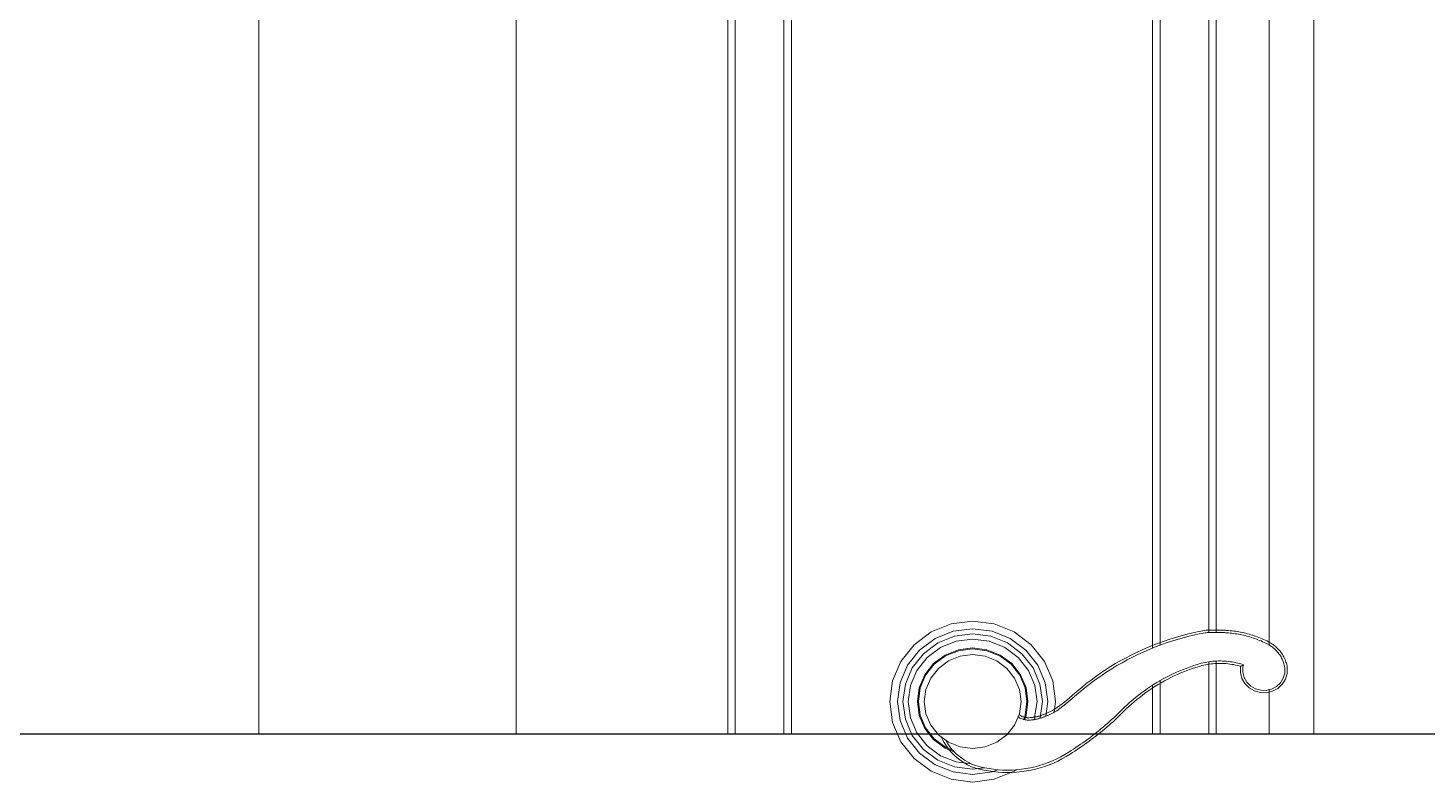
# Model space of a CAD drawing. Header units: inches. Extents: x -10117506 to -5032697, y -6529230 to -3253155.
# Drawn here: x -5059968.9 to -5059961.04, y -3256340.27 to -3256336.03 of the extents above; entities that cross this region are included whole.
import ezdxf

# ---------------------------------------------------------------- set-up
doc = ezdxf.new("R2010")
doc.units = ezdxf.units.IN
doc.header["$LTSCALE"] = 2
doc.header["$MEASUREMENT"] = 0
doc.layers.get('0').update_dxf_attribs({"linetype": 'CONTINUOUS'})
doc.layers.add('window', color=4, linetype='CONTINUOUS', lineweight=13)

msp = doc.modelspace()

# ---------------------------------------------------------------- linework, layer by layer
at = {"ltscale": 0.5}
msp.add_line((-5060354.9711, -3256339.9963), (-5059908.9136, -3256339.9963), dxfattribs=at)
at = {"layer": 'window'}
for p, q in [((-5059967.6066, -3256339.9963), (-5059967.6066, -3256293.9963)), ((-5059966.1603, -3256339.9963), (-5059966.1603, -3256295.5784)), ((-5059961.9303, -3256339.4965), (-5059961.9303, -3256299.6819)), ((-5059961.6783, -3256299.9263), (-5059961.6783, -3256339.9963)), ((-5059964.9711, -3256333.2104), (-5059964.9711, -3256339.9963)), ((-5059962.2279, -3256339.4263), (-5059962.2279, -3256333.2104)), ((-5059964.9307, -3256333.2373), (-5059964.9307, -3256339.9963)), ((-5059962.2689, -3256339.4135), (-5059962.2684, -3256333.2373)), ((-5059964.6573, -3256333.4192), (-5059964.6573, -3256339.9963)), ((-5059964.6143, -3256339.9963), (-5059964.6143, -3256333.4478)), ((-5059962.5848, -3256333.4478), (-5059962.5848, -3256339.5139)), ((-5059962.5418, -3256339.4972), (-5059962.5418, -3256333.4192)), ((-5059963.9251, -3256339.4953), (-5059963.8287, -3256339.4235)), ((-5059963.8287, -3256339.4235), (-5059963.7164, -3256339.3784)), ((-5059963.8069, -3256339.4602), (-5059963.7051, -3256339.4193)), ((-5059963.7164, -3256339.3784), (-5059963.5959, -3256339.363)), ((-5059963.7051, -3256339.4193), (-5059963.5959, -3256339.4053)), ((-5059963.5959, -3256339.363), (-5059963.4754, -3256339.3784)), ((-5059963.5959, -3256339.4053), (-5059963.4866, -3256339.4193)), ((-5059963.4866, -3256339.4193), (-5059963.3849, -3256339.4602)), ((-5059963.4754, -3256339.3784), (-5059963.3631, -3256339.4235)), ((-5059963.3631, -3256339.4235), (-5059963.2666, -3256339.4953)), ((-5059962.3585, -3256339.4285), (-5059962.3257, -3256339.4214)), ((-5059962.3257, -3256339.4214), (-5059962.292, -3256339.4148)), ((-5059962.292, -3256339.4148), (-5059962.2855, -3256339.4144)), ((-5059962.2901, -3256339.4282), (-5059962.2847, -3256339.4278)), ((-5059962.2855, -3256339.4144), (-5059962.28, -3256339.4141)), ((-5059962.2847, -3256339.4278), (-5059962.2792, -3256339.4275)), ((-5059962.28, -3256339.4141), (-5059962.2744, -3256339.4138)), ((-5059962.2792, -3256339.4275), (-5059962.2738, -3256339.4273)), ((-5059962.2744, -3256339.4138), (-5059962.2689, -3256339.4135)), ((-5059962.2738, -3256339.4273), (-5059962.2683, -3256339.427)), ((-5059962.2689, -3256339.4135), (-5059962.2634, -3256339.4133)), ((-5059962.2683, -3256339.427), (-5059962.2689, -3256339.4135)), ((-5059962.2683, -3256339.427), (-5059962.2628, -3256339.4268)), ((-5059962.2634, -3256339.4133), (-5059962.2578, -3256339.4131)), ((-5059962.2628, -3256339.4268), (-5059962.2574, -3256339.4266)), ((-5059962.2578, -3256339.4131), (-5059962.2523, -3256339.413)), ((-5059962.2574, -3256339.4266), (-5059962.2519, -3256339.4265)), ((-5059962.2523, -3256339.413), (-5059962.2467, -3256339.4129)), ((-5059962.2519, -3256339.4265), (-5059962.2465, -3256339.4264)), ((-5059962.2467, -3256339.4129), (-5059962.2412, -3256339.4128)), ((-5059962.2465, -3256339.4264), (-5059962.241, -3256339.4263)), ((-5059962.2412, -3256339.4128), (-5059962.2356, -3256339.4128)), ((-5059962.241, -3256339.4263), (-5059962.2355, -3256339.4263)), ((-5059962.2356, -3256339.4128), (-5059962.23, -3256339.4128)), ((-5059962.2355, -3256339.4263), (-5059962.2301, -3256339.4263)), ((-5059962.2301, -3256339.4263), (-5059962.2279, -3256339.4263)), ((-5059962.23, -3256339.4128), (-5059962.2245, -3256339.4128)), ((-5059962.2279, -3256339.4263), (-5059962.2246, -3256339.4263)), ((-5059962.2246, -3256339.4263), (-5059962.2191, -3256339.4263)), ((-5059962.2245, -3256339.4128), (-5059962.2189, -3256339.4128)), ((-5059962.2191, -3256339.4263), (-5059962.2137, -3256339.4264)), ((-5059962.2189, -3256339.4128), (-5059962.2134, -3256339.4129)), ((-5059962.2137, -3256339.4264), (-5059962.2082, -3256339.4266)), ((-5059962.2134, -3256339.4129), (-5059962.2078, -3256339.4131)), ((-5059962.2082, -3256339.4266), (-5059962.2028, -3256339.4267)), ((-5059962.2078, -3256339.4131), (-5059962.2023, -3256339.4132)), ((-5059962.2028, -3256339.4267), (-5059962.1973, -3256339.4269)), ((-5059962.2023, -3256339.4132), (-5059962.1968, -3256339.4134)), ((-5059962.1973, -3256339.4269), (-5059962.1918, -3256339.4271)), ((-5059962.1968, -3256339.4134), (-5059962.1912, -3256339.4137)), ((-5059962.1918, -3256339.4271), (-5059962.1864, -3256339.4274)), ((-5059962.1912, -3256339.4137), (-5059962.1857, -3256339.4139)), ((-5059962.1864, -3256339.4274), (-5059962.1809, -3256339.4277)), ((-5059962.1857, -3256339.4139), (-5059962.1801, -3256339.4142)), ((-5059962.1809, -3256339.4277), (-5059962.1755, -3256339.428)), ((-5059962.1801, -3256339.4142), (-5059962.1746, -3256339.4145)), ((-5059962.1746, -3256339.4145), (-5059962.169, -3256339.4149)), ((-5059962.169, -3256339.4149), (-5059962.1635, -3256339.4153)), ((-5059962.1635, -3256339.4153), (-5059962.1579, -3256339.4157)), ((-5059962.1579, -3256339.4157), (-5059962.1483, -3256339.4166)), ((-5059962.1483, -3256339.4166), (-5059962.1386, -3256339.4176)), ((-5059962.1386, -3256339.4176), (-5059962.1289, -3256339.4188)), ((-5059962.1289, -3256339.4188), (-5059962.1192, -3256339.4201)), ((-5059962.1192, -3256339.4201), (-5059962.1096, -3256339.4216)), ((-5059962.1096, -3256339.4216), (-5059962.1, -3256339.4233)), ((-5059962.1, -3256339.4233), (-5059962.0904, -3256339.4251)), ((-5059962.0904, -3256339.4251), (-5059962.0809, -3256339.427)), ((-5059962.0809, -3256339.427), (-5059962.0714, -3256339.4291)), ((-5059963.9991, -3256339.5889), (-5059963.9251, -3256339.4953)), ((-5059963.8943, -3256339.5252), (-5059963.8069, -3256339.4602)), ((-5059963.8728, -3256339.5461), (-5059963.7917, -3256339.4857)), ((-5059963.7917, -3256339.4857), (-5059963.6972, -3256339.4478)), ((-5059963.7766, -3256339.511), (-5059963.6894, -3256339.4759)), ((-5059963.6972, -3256339.4478), (-5059963.5959, -3256339.4341)), ((-5059963.6894, -3256339.4759), (-5059963.5959, -3256339.464)), ((-5059963.5959, -3256339.4341), (-5059963.4943, -3256339.4471)), ((-5059963.5959, -3256339.464), (-5059963.5023, -3256339.4759)), ((-5059963.5023, -3256339.4759), (-5059963.4151, -3256339.511)), ((-5059963.4943, -3256339.4471), (-5059963.4001, -3256339.4857)), ((-5059963.4001, -3256339.4857), (-5059963.319, -3256339.5461)), ((-5059963.3849, -3256339.4602), (-5059963.2975, -3256339.5252)), ((-5059963.2666, -3256339.4953), (-5059963.1926, -3256339.5889)), ((-5059962.6135, -3256339.511), (-5059962.5825, -3256339.4983)), ((-5059962.5825, -3256339.4983), (-5059962.5513, -3256339.4862)), ((-5059962.5772, -3256339.5108), (-5059962.5463, -3256339.4988)), ((-5059962.5513, -3256339.4862), (-5059962.5197, -3256339.4749)), ((-5059962.5463, -3256339.4988), (-5059962.5418, -3256339.4972)), ((-5059962.5418, -3256339.4972), (-5059962.515, -3256339.4876)), ((-5059962.5197, -3256339.4749), (-5059962.4879, -3256339.4642)), ((-5059962.515, -3256339.4876), (-5059962.4835, -3256339.477)), ((-5059962.4879, -3256339.4642), (-5059962.4559, -3256339.4542)), ((-5059962.4835, -3256339.477), (-5059962.4518, -3256339.4671)), ((-5059962.4559, -3256339.4542), (-5059962.4236, -3256339.445)), ((-5059962.4518, -3256339.4671), (-5059962.4198, -3256339.4579)), ((-5059962.4236, -3256339.445), (-5059962.3912, -3256339.4364)), ((-5059962.4198, -3256339.4579), (-5059962.3877, -3256339.4494)), ((-5059962.3912, -3256339.4364), (-5059962.3585, -3256339.4285)), ((-5059962.3877, -3256339.4494), (-5059962.3553, -3256339.4416)), ((-5059962.3553, -3256339.4416), (-5059962.3228, -3256339.4346)), ((-5059962.3228, -3256339.4346), (-5059962.2901, -3256339.4282)), ((-5059962.1755, -3256339.428), (-5059962.17, -3256339.4284)), ((-5059962.17, -3256339.4284), (-5059962.1646, -3256339.4288)), ((-5059962.1646, -3256339.4288), (-5059962.1591, -3256339.4292)), ((-5059962.1591, -3256339.4292), (-5059962.1496, -3256339.43)), ((-5059962.1496, -3256339.43), (-5059962.1402, -3256339.431)), ((-5059962.1402, -3256339.431), (-5059962.1307, -3256339.4322)), ((-5059962.1307, -3256339.4322), (-5059962.1213, -3256339.4335)), ((-5059962.1213, -3256339.4335), (-5059962.1119, -3256339.4349)), ((-5059962.1119, -3256339.4349), (-5059962.1025, -3256339.4365)), ((-5059962.1025, -3256339.4365), (-5059962.0932, -3256339.4383)), ((-5059962.0932, -3256339.4383), (-5059962.0839, -3256339.4402)), ((-5059962.0839, -3256339.4402), (-5059962.0746, -3256339.4422)), ((-5059962.0746, -3256339.4422), (-5059962.0654, -3256339.4444)), ((-5059962.0714, -3256339.4291), (-5059962.0619, -3256339.4314)), ((-5059962.0654, -3256339.4444), (-5059962.0562, -3256339.4468)), ((-5059962.0619, -3256339.4314), (-5059962.0525, -3256339.4338)), ((-5059962.0562, -3256339.4468), (-5059962.047, -3256339.4493)), ((-5059962.0525, -3256339.4338), (-5059962.0431, -3256339.4363)), ((-5059962.047, -3256339.4493), (-5059962.0379, -3256339.4519)), ((-5059962.0431, -3256339.4363), (-5059962.0338, -3256339.439)), ((-5059962.0379, -3256339.4519), (-5059962.0288, -3256339.4547)), ((-5059962.0338, -3256339.439), (-5059962.0245, -3256339.4419)), ((-5059962.0288, -3256339.4547), (-5059962.0198, -3256339.4577)), ((-5059962.0245, -3256339.4419), (-5059962.0152, -3256339.4449)), ((-5059962.0198, -3256339.4577), (-5059962.0108, -3256339.4608)), ((-5059962.0152, -3256339.4449), (-5059962.006, -3256339.4481)), ((-5059962.0108, -3256339.4608), (-5059962.0019, -3256339.464)), ((-5059962.006, -3256339.4481), (-5059961.9969, -3256339.4514)), ((-5059962.0019, -3256339.464), (-5059961.993, -3256339.4674)), ((-5059961.9969, -3256339.4514), (-5059961.9878, -3256339.4548)), ((-5059961.993, -3256339.4674), (-5059961.9842, -3256339.4709)), ((-5059961.9878, -3256339.4548), (-5059961.9788, -3256339.4584)), ((-5059961.9842, -3256339.4709), (-5059961.9755, -3256339.4745)), ((-5059961.9788, -3256339.4584), (-5059961.9699, -3256339.4622)), ((-5059961.9755, -3256339.4745), (-5059961.9668, -3256339.4783)), ((-5059961.9699, -3256339.4622), (-5059961.961, -3256339.4661)), ((-5059961.9668, -3256339.4783), (-5059961.9582, -3256339.4823)), ((-5059961.961, -3256339.4661), (-5059961.9522, -3256339.4701)), ((-5059961.9582, -3256339.4823), (-5059961.9496, -3256339.4863)), ((-5059961.9522, -3256339.4701), (-5059961.9434, -3256339.4743)), ((-5059961.9496, -3256339.4863), (-5059961.9412, -3256339.4905)), ((-5059961.9434, -3256339.4743), (-5059961.9347, -3256339.4786)), ((-5059961.9412, -3256339.4905), (-5059961.9347, -3256339.494)), ((-5059961.9347, -3256339.4786), (-5059961.9278, -3256339.4823)), ((-5059961.9347, -3256339.494), (-5059961.9303, -3256339.4965)), ((-5059961.9303, -3256339.4965), (-5059961.9284, -3256339.4976)), ((-5059961.9284, -3256339.4976), (-5059961.9223, -3256339.5015)), ((-5059961.9278, -3256339.4823), (-5059961.9211, -3256339.4862)), ((-5059961.9223, -3256339.5015), (-5059961.9163, -3256339.5056)), ((-5059961.9211, -3256339.4862), (-5059961.9145, -3256339.4904)), ((-5059961.9163, -3256339.5056), (-5059961.9105, -3256339.51)), ((-5059961.9145, -3256339.4904), (-5059961.908, -3256339.4948)), ((-5059961.908, -3256339.4948), (-5059961.9018, -3256339.4994)), ((-5059961.9018, -3256339.4994), (-5059961.8958, -3256339.5043)), ((-5059961.8958, -3256339.5043), (-5059961.8899, -3256339.5095)), ((-5059963.9614, -3256339.61), (-5059963.8943, -3256339.5252)), ((-5059963.935, -3256339.6248), (-5059963.8728, -3256339.5461)), ((-5059963.909, -3256339.6393), (-5059963.8515, -3256339.5667)), ((-5059963.8515, -3256339.5667), (-5059963.7766, -3256339.511)), ((-5059963.8156, -3256339.6016), (-5059963.7512, -3256339.5537)), ((-5059963.8117, -3256339.6054), (-5059963.7485, -3256339.5583)), ((-5059963.7512, -3256339.5537), (-5059963.6763, -3256339.5236)), ((-5059963.7485, -3256339.5583), (-5059963.6749, -3256339.5288)), ((-5059963.6663, -3256339.5598), (-5059963.7319, -3256339.5862)), ((-5059963.6763, -3256339.5236), (-5059963.5959, -3256339.5133)), ((-5059963.6749, -3256339.5288), (-5059963.5959, -3256339.5187)), ((-5059963.5959, -3256339.5508), (-5059963.6663, -3256339.5598)), ((-5059963.5959, -3256339.5133), (-5059963.5155, -3256339.5236)), ((-5059963.5959, -3256339.5187), (-5059963.5169, -3256339.5288)), ((-5059963.5255, -3256339.5598), (-5059963.5959, -3256339.5508)), ((-5059963.4598, -3256339.5862), (-5059963.5255, -3256339.5598)), ((-5059963.5169, -3256339.5288), (-5059963.4433, -3256339.5583)), ((-5059963.5155, -3256339.5236), (-5059963.4405, -3256339.5537)), ((-5059963.4433, -3256339.5583), (-5059963.3801, -3256339.6054)), ((-5059963.4405, -3256339.5537), (-5059963.3762, -3256339.6016)), ((-5059963.4151, -3256339.511), (-5059963.3402, -3256339.5667)), ((-5059963.3402, -3256339.5667), (-5059963.2828, -3256339.6393)), ((-5059963.319, -3256339.5461), (-5059963.2567, -3256339.6248)), ((-5059963.2975, -3256339.5252), (-5059963.2304, -3256339.61)), ((-5059962.7925, -3256339.6012), (-5059962.7636, -3256339.5846)), ((-5059962.7636, -3256339.5846), (-5059962.7342, -3256339.5686)), ((-5059962.7566, -3256339.5963), (-5059962.7276, -3256339.5804)), ((-5059962.7342, -3256339.5686), (-5059962.7046, -3256339.5532)), ((-5059962.7276, -3256339.5804), (-5059962.6982, -3256339.5652)), ((-5059962.7046, -3256339.5532), (-5059962.6745, -3256339.5385)), ((-5059962.6982, -3256339.5652), (-5059962.6684, -3256339.5506)), ((-5059962.6745, -3256339.5385), (-5059962.6442, -3256339.5244)), ((-5059962.6684, -3256339.5506), (-5059962.6383, -3256339.5367)), ((-5059962.6442, -3256339.5244), (-5059962.6135, -3256339.511)), ((-5059962.6383, -3256339.5367), (-5059962.6079, -3256339.5234)), ((-5059962.6079, -3256339.5234), (-5059962.5848, -3256339.5139)), ((-5059962.5848, -3256339.5139), (-5059962.5772, -3256339.5108)), ((-5059961.9105, -3256339.51), (-5059961.9049, -3256339.5145)), ((-5059961.9049, -3256339.5145), (-5059961.8994, -3256339.5193)), ((-5059961.8994, -3256339.5193), (-5059961.8942, -3256339.5243)), ((-5059961.8942, -3256339.5243), (-5059961.8891, -3256339.5294)), ((-5059961.8899, -3256339.5095), (-5059961.8843, -3256339.5148)), ((-5059961.8891, -3256339.5294), (-5059961.8843, -3256339.5348)), ((-5059961.8843, -3256339.5148), (-5059961.8789, -3256339.5203)), ((-5059961.8843, -3256339.5348), (-5059961.8797, -3256339.5403)), ((-5059961.8797, -3256339.5403), (-5059961.8753, -3256339.546)), ((-5059961.8789, -3256339.5203), (-5059961.8737, -3256339.5261)), ((-5059961.8753, -3256339.546), (-5059961.8711, -3256339.5519)), ((-5059961.8737, -3256339.5261), (-5059961.8687, -3256339.532)), ((-5059961.8711, -3256339.5519), (-5059961.8672, -3256339.5579)), ((-5059961.8687, -3256339.532), (-5059961.864, -3256339.5381)), ((-5059961.8672, -3256339.5579), (-5059961.8635, -3256339.564)), ((-5059961.864, -3256339.5381), (-5059961.8595, -3256339.5444)), ((-5059961.8635, -3256339.564), (-5059961.8601, -3256339.5703)), ((-5059961.8601, -3256339.5703), (-5059961.8569, -3256339.5767)), ((-5059961.8595, -3256339.5444), (-5059961.8553, -3256339.5509)), ((-5059961.8569, -3256339.5767), (-5059961.854, -3256339.5833)), ((-5059961.8553, -3256339.5509), (-5059961.8513, -3256339.5575)), ((-5059961.854, -3256339.5833), (-5059961.8513, -3256339.5899)), ((-5059961.8513, -3256339.5575), (-5059961.8477, -3256339.5642)), ((-5059961.8477, -3256339.5642), (-5059961.8442, -3256339.5711)), ((-5059961.8442, -3256339.5711), (-5059961.8411, -3256339.5781)), ((-5059961.8411, -3256339.5781), (-5059961.8383, -3256339.5853)), ((-5059964.0456, -3256339.6978), (-5059963.9991, -3256339.5889)), ((-5059964.0035, -3256339.7088), (-5059963.9614, -3256339.61)), ((-5059963.9741, -3256339.7164), (-5059963.935, -3256339.6248)), ((-5059963.9451, -3256339.7239), (-5059963.909, -3256339.6393)), ((-5059963.8649, -3256339.664), (-5059963.8156, -3256339.6016)), ((-5059963.8602, -3256339.6667), (-5059963.8117, -3256339.6054)), ((-5059963.7882, -3256339.6281), (-5059963.8315, -3256339.6828)), ((-5059963.7319, -3256339.5862), (-5059963.7882, -3256339.6281)), ((-5059963.4035, -3256339.6281), (-5059963.4598, -3256339.5862)), ((-5059963.3603, -3256339.6828), (-5059963.4035, -3256339.6281)), ((-5059963.3801, -3256339.6054), (-5059963.3316, -3256339.6667)), ((-5059963.3762, -3256339.6016), (-5059963.3268, -3256339.664)), ((-5059963.2828, -3256339.6393), (-5059963.2466, -3256339.7239)), ((-5059963.2567, -3256339.6248), (-5059963.2176, -3256339.7164)), ((-5059963.2304, -3256339.61), (-5059963.1882, -3256339.7088)), ((-5059963.1926, -3256339.5889), (-5059963.1461, -3256339.6978)), ((-5059962.9042, -3256339.674), (-5059962.8769, -3256339.6549)), ((-5059962.8769, -3256339.6549), (-5059962.8492, -3256339.6364)), ((-5059962.8689, -3256339.6659), (-5059962.8414, -3256339.6476)), ((-5059962.8492, -3256339.6364), (-5059962.821, -3256339.6185)), ((-5059962.8414, -3256339.6476), (-5059962.8135, -3256339.6299)), ((-5059962.821, -3256339.6185), (-5059962.7925, -3256339.6012)), ((-5059962.8135, -3256339.6299), (-5059962.7853, -3256339.6128)), ((-5059962.7853, -3256339.6128), (-5059962.7566, -3256339.5963)), ((-5059962.4694, -3256339.6588), (-5059962.4883, -3256339.6679)), ((-5059962.4505, -3256339.6501), (-5059962.4694, -3256339.6588)), ((-5059962.4446, -3256339.6623), (-5059962.4634, -3256339.671)), ((-5059962.4313, -3256339.6417), (-5059962.4505, -3256339.6501)), ((-5059962.4257, -3256339.6541), (-5059962.4446, -3256339.6623)), ((-5059962.4119, -3256339.6338), (-5059962.4313, -3256339.6417)), ((-5059962.4066, -3256339.6463), (-5059962.4257, -3256339.6541)), ((-5059962.3924, -3256339.6262), (-5059962.4119, -3256339.6338)), ((-5059962.3874, -3256339.6388), (-5059962.4066, -3256339.6463)), ((-5059962.3727, -3256339.619), (-5059962.3924, -3256339.6262)), ((-5059962.368, -3256339.6317), (-5059962.3874, -3256339.6388)), ((-5059962.3529, -3256339.6122), (-5059962.3727, -3256339.619)), ((-5059962.3484, -3256339.625), (-5059962.368, -3256339.6317)), ((-5059962.333, -3256339.6058), (-5059962.3529, -3256339.6122)), ((-5059962.3288, -3256339.6187), (-5059962.3484, -3256339.625)), ((-5059962.3225, -3256339.6027), (-5059962.333, -3256339.6058)), ((-5059962.3186, -3256339.6156), (-5059962.3288, -3256339.6187)), ((-5059962.3119, -3256339.5999), (-5059962.3225, -3256339.6027)), ((-5059962.3084, -3256339.6129), (-5059962.3186, -3256339.6156)), ((-5059962.3012, -3256339.5973), (-5059962.3119, -3256339.5999)), ((-5059962.298, -3256339.6104), (-5059962.3084, -3256339.6129)), ((-5059962.2905, -3256339.595), (-5059962.3012, -3256339.5973)), ((-5059962.2877, -3256339.6082), (-5059962.298, -3256339.6104)), ((-5059962.2797, -3256339.593), (-5059962.2905, -3256339.595)), ((-5059962.2773, -3256339.6063), (-5059962.2877, -3256339.6082)), ((-5059962.2689, -3256339.5912), (-5059962.2797, -3256339.593)), ((-5059962.2668, -3256339.6046), (-5059962.2773, -3256339.6063)), ((-5059962.258, -3256339.5898), (-5059962.2689, -3256339.5912)), ((-5059962.2688, -3256339.9963), (-5059962.2689, -3256339.5912)), ((-5059962.2563, -3256339.6032), (-5059962.2668, -3256339.6046)), ((-5059962.2471, -3256339.5886), (-5059962.258, -3256339.5898)), ((-5059962.2457, -3256339.602), (-5059962.2563, -3256339.6032)), ((-5059962.2361, -3256339.5877), (-5059962.2471, -3256339.5886)), ((-5059962.2351, -3256339.6012), (-5059962.2457, -3256339.602)), ((-5059962.2279, -3256339.5872), (-5059962.2361, -3256339.5877)), ((-5059962.2245, -3256339.6006), (-5059962.2351, -3256339.6012)), ((-5059962.2252, -3256339.5871), (-5059962.2279, -3256339.5872)), ((-5059962.2279, -3256339.9963), (-5059962.2279, -3256339.5872)), ((-5059962.2142, -3256339.5868), (-5059962.2252, -3256339.5871)), ((-5059962.2139, -3256339.6002), (-5059962.2245, -3256339.6006)), ((-5059962.2032, -3256339.5867), (-5059962.2142, -3256339.5868)), ((-5059962.2033, -3256339.6002), (-5059962.2139, -3256339.6002)), ((-5059962.1927, -3256339.6004), (-5059962.2033, -3256339.6002)), ((-5059962.1922, -3256339.5869), (-5059962.2032, -3256339.5867)), ((-5059962.1821, -3256339.6009), (-5059962.1927, -3256339.6004)), ((-5059962.1812, -3256339.5874), (-5059962.1922, -3256339.5869)), ((-5059962.1715, -3256339.6017), (-5059962.1821, -3256339.6009)), ((-5059962.1703, -3256339.5882), (-5059962.1812, -3256339.5874)), ((-5059962.1609, -3256339.6027), (-5059962.1715, -3256339.6017)), ((-5059962.1594, -3256339.5893), (-5059962.1703, -3256339.5882)), ((-5059962.1504, -3256339.604), (-5059962.1609, -3256339.6027)), ((-5059962.1485, -3256339.5906), (-5059962.1594, -3256339.5893)), ((-5059962.1399, -3256339.6056), (-5059962.1504, -3256339.604)), ((-5059962.1376, -3256339.5923), (-5059962.1485, -3256339.5906)), ((-5059962.1295, -3256339.6074), (-5059962.1399, -3256339.6056)), ((-5059962.1268, -3256339.5942), (-5059962.1376, -3256339.5923)), ((-5059962.1191, -3256339.6095), (-5059962.1295, -3256339.6074)), ((-5059962.116, -3256339.5964), (-5059962.1268, -3256339.5942)), ((-5059962.1087, -3256339.6119), (-5059962.1191, -3256339.6095)), ((-5059962.1054, -3256339.5988), (-5059962.116, -3256339.5964)), ((-5059962.0985, -3256339.6146), (-5059962.1087, -3256339.6119)), ((-5059962.0947, -3256339.6016), (-5059962.1054, -3256339.5988)), ((-5059962.0909, -3256339.6167), (-5059962.0985, -3256339.6146)), ((-5059962.0842, -3256339.6046), (-5059962.0947, -3256339.6016)), ((-5059962.0919, -3256339.6517), (-5059962.0913, -3256339.6181)), ((-5059962.0835, -3256339.6843), (-5059962.0919, -3256339.6517)), ((-5059962.0913, -3256339.6181), (-5059962.0909, -3256339.6167)), ((-5059962.0883, -3256339.6175), (-5059962.0909, -3256339.6167)), ((-5059962.0737, -3256339.6078), (-5059962.0889, -3256339.6157)), ((-5059962.0737, -3256339.6078), (-5059962.0842, -3256339.6046)), ((-5059962.078, -3256339.6502), (-5059962.0774, -3256339.6201)), ((-5059962.0705, -3256339.6793), (-5059962.078, -3256339.6502)), ((-5059962.0774, -3256339.6201), (-5059962.0737, -3256339.6078)), ((-5059961.8513, -3256339.5899), (-5059961.8489, -3256339.5966)), ((-5059961.8427, -3256339.6543), (-5059961.8513, -3256339.6832)), ((-5059961.8489, -3256339.5966), (-5059961.8468, -3256339.6035)), ((-5059961.8468, -3256339.6035), (-5059961.845, -3256339.6103)), ((-5059961.845, -3256339.6103), (-5059961.8434, -3256339.6173)), ((-5059961.8434, -3256339.6173), (-5059961.8421, -3256339.6243)), ((-5059961.8421, -3256339.6243), (-5059961.8427, -3256339.6543)), ((-5059961.8288, -3256339.6564), (-5059961.8384, -3256339.6887)), ((-5059961.8383, -3256339.5853), (-5059961.8357, -3256339.5925)), ((-5059961.8357, -3256339.5925), (-5059961.8334, -3256339.5998)), ((-5059961.8334, -3256339.5998), (-5059961.8314, -3256339.6072)), ((-5059961.8314, -3256339.6072), (-5059961.8298, -3256339.6147)), ((-5059961.8298, -3256339.6147), (-5059961.8282, -3256339.6232)), ((-5059961.8282, -3256339.6232), (-5059961.8288, -3256339.6564)), ((-5059964.0615, -3256339.8147), (-5059964.0456, -3256339.6978)), ((-5059964.0179, -3256339.8147), (-5059964.0035, -3256339.7088)), ((-5059963.9882, -3256339.8147), (-5059963.9741, -3256339.7164)), ((-5059963.9574, -3256339.8147), (-5059963.9451, -3256339.7239)), ((-5059963.9066, -3256339.8147), (-5059963.896, -3256339.7367)), ((-5059963.901, -3256339.8147), (-5059963.8906, -3256339.7381)), ((-5059963.896, -3256339.7367), (-5059963.8649, -3256339.664)), ((-5059963.8906, -3256339.7381), (-5059963.8602, -3256339.6667)), ((-5059963.8315, -3256339.6828), (-5059963.8587, -3256339.7464)), ((-5059963.3331, -3256339.7464), (-5059963.3603, -3256339.6828)), ((-5059963.3316, -3256339.6667), (-5059963.3011, -3256339.7381)), ((-5059963.3268, -3256339.664), (-5059963.2958, -3256339.7367)), ((-5059963.3011, -3256339.7381), (-5059963.2907, -3256339.8147)), ((-5059963.2958, -3256339.7367), (-5059963.2852, -3256339.8147)), ((-5059963.2466, -3256339.7239), (-5059963.2343, -3256339.8147)), ((-5059963.2176, -3256339.7164), (-5059963.2043, -3256339.8147)), ((-5059963.1882, -3256339.7088), (-5059963.1738, -3256339.8147)), ((-5059963.1461, -3256339.6978), (-5059963.1302, -3256339.8147)), ((-5059963.0086, -3256339.7561), (-5059962.9833, -3256339.7348)), ((-5059962.9833, -3256339.7348), (-5059962.9574, -3256339.7139)), ((-5059962.9743, -3256339.7451), (-5059962.9486, -3256339.7244)), ((-5059962.9574, -3256339.7139), (-5059962.931, -3256339.6937)), ((-5059962.9486, -3256339.7244), (-5059962.9225, -3256339.7043)), ((-5059962.931, -3256339.6937), (-5059962.9042, -3256339.674)), ((-5059962.9225, -3256339.7043), (-5059962.8959, -3256339.6848)), ((-5059962.8959, -3256339.6848), (-5059962.8689, -3256339.6659)), ((-5059962.614, -3256339.7418), (-5059962.631, -3256339.7538)), ((-5059962.5967, -3256339.7302), (-5059962.614, -3256339.7418)), ((-5059962.5889, -3256339.7414), (-5059962.606, -3256339.7528)), ((-5059962.5848, -3256339.7225), (-5059962.5967, -3256339.7302)), ((-5059962.5716, -3256339.7302), (-5059962.5889, -3256339.7414)), ((-5059962.5792, -3256339.7189), (-5059962.5848, -3256339.7225)), ((-5059962.5848, -3256339.7225), (-5059962.5848, -3256339.9963)), ((-5059962.5615, -3256339.708), (-5059962.5792, -3256339.7189)), ((-5059962.5541, -3256339.7195), (-5059962.5716, -3256339.7302)), ((-5059962.5435, -3256339.6974), (-5059962.5615, -3256339.708)), ((-5059962.5364, -3256339.709), (-5059962.5541, -3256339.7195)), ((-5059962.5418, -3256339.6965), (-5059962.5435, -3256339.6974)), ((-5059962.5253, -3256339.6872), (-5059962.5418, -3256339.6965)), ((-5059962.5418, -3256339.9963), (-5059962.5418, -3256339.6965)), ((-5059962.5184, -3256339.699), (-5059962.5364, -3256339.709)), ((-5059962.5069, -3256339.6774), (-5059962.5253, -3256339.6872)), ((-5059962.5003, -3256339.6893), (-5059962.5184, -3256339.699)), ((-5059962.4883, -3256339.6679), (-5059962.5069, -3256339.6774)), ((-5059962.4819, -3256339.6799), (-5059962.5003, -3256339.6893)), ((-5059962.4634, -3256339.671), (-5059962.4819, -3256339.6799)), ((-5059962.0668, -3256339.7137), (-5059962.0835, -3256339.6843)), ((-5059962.0555, -3256339.7056), (-5059962.0705, -3256339.6793)), ((-5059962.0427, -3256339.7379), (-5059962.0668, -3256339.7137)), ((-5059962.034, -3256339.7273), (-5059962.0555, -3256339.7056)), ((-5059962.0131, -3256339.7552), (-5059962.0427, -3256339.7379)), ((-5059962.0074, -3256339.7428), (-5059962.034, -3256339.7273)), ((-5059961.8895, -3256339.7298), (-5059961.9166, -3256339.7444)), ((-5059961.8812, -3256339.7408), (-5059961.9115, -3256339.757)), ((-5059961.8672, -3256339.709), (-5059961.8895, -3256339.7298)), ((-5059961.8563, -3256339.7175), (-5059961.8812, -3256339.7408)), ((-5059961.8513, -3256339.6832), (-5059961.8672, -3256339.709)), ((-5059961.8384, -3256339.6887), (-5059961.8563, -3256339.7175)), ((-5059964.0456, -3256339.9316), (-5059964.0615, -3256339.8147)), ((-5059964.0035, -3256339.9207), (-5059964.0179, -3256339.8147)), ((-5059963.9741, -3256339.913), (-5059963.9882, -3256339.8147)), ((-5059963.9451, -3256339.9055), (-5059963.9574, -3256339.8147)), ((-5059963.896, -3256339.8927), (-5059963.9066, -3256339.8147)), ((-5059963.8906, -3256339.8913), (-5059963.901, -3256339.8147)), ((-5059963.8587, -3256339.7464), (-5059963.8679, -3256339.8147)), ((-5059963.8679, -3256339.8147), (-5059963.8587, -3256339.883)), ((-5059963.3238, -3256339.8147), (-5059963.3331, -3256339.7464)), ((-5059963.3331, -3256339.883), (-5059963.3238, -3256339.8147)), ((-5059963.2907, -3256339.8147), (-5059963.3011, -3256339.8913)), ((-5059963.2852, -3256339.8147), (-5059963.2958, -3256339.8927)), ((-5059963.2343, -3256339.8147), (-5059963.2477, -3256339.9018)), ((-5059963.2043, -3256339.8147), (-5059963.2145, -3256339.8937)), ((-5059963.1738, -3256339.8147), (-5059963.1825, -3256339.8815)), ((-5059963.1302, -3256339.8147), (-5059963.1384, -3256339.8747)), ((-5059963.1316, -3256339.8551), (-5059963.0803, -3256339.8179)), ((-5059963.0803, -3256339.8179), (-5059963.0086, -3256339.7561)), ((-5059963.0716, -3256339.8283), (-5059962.9995, -3256339.7662)), ((-5059962.9995, -3256339.7662), (-5059962.9743, -3256339.7451)), ((-5059962.7122, -3256339.8184), (-5059962.7276, -3256339.8323)), ((-5059962.6965, -3256339.8049), (-5059962.7122, -3256339.8184)), ((-5059962.6874, -3256339.815), (-5059962.7028, -3256339.8284)), ((-5059962.6806, -3256339.7916), (-5059962.6965, -3256339.8049)), ((-5059962.6716, -3256339.8019), (-5059962.6874, -3256339.815)), ((-5059962.6643, -3256339.7787), (-5059962.6806, -3256339.7916)), ((-5059962.6556, -3256339.7892), (-5059962.6716, -3256339.8019)), ((-5059962.6478, -3256339.766), (-5059962.6643, -3256339.7787)), ((-5059962.6393, -3256339.7767), (-5059962.6556, -3256339.7892)), ((-5059962.631, -3256339.7538), (-5059962.6478, -3256339.766)), ((-5059962.6228, -3256339.7646), (-5059962.6393, -3256339.7767)), ((-5059962.606, -3256339.7528), (-5059962.6228, -3256339.7646)), ((-5059961.9798, -3256339.7645), (-5059962.0131, -3256339.7552)), ((-5059961.9777, -3256339.7511), (-5059962.0074, -3256339.7428)), ((-5059961.9451, -3256339.7651), (-5059961.9798, -3256339.7645)), ((-5059961.9467, -3256339.7516), (-5059961.9777, -3256339.7511)), ((-5059961.9303, -3256339.7477), (-5059961.9467, -3256339.7516)), ((-5059961.9115, -3256339.757), (-5059961.9451, -3256339.7651)), ((-5059961.9166, -3256339.7444), (-5059961.9303, -3256339.7477)), ((-5059961.9303, -3256339.9963), (-5059961.9303, -3256339.7477)), ((-5059963.8649, -3256339.9654), (-5059963.896, -3256339.8927)), ((-5059963.8602, -3256339.9627), (-5059963.8906, -3256339.8913)), ((-5059963.8587, -3256339.883), (-5059963.8315, -3256339.9467)), ((-5059963.3351, -3256339.8876), (-5059963.3403, -3256339.9008)), ((-5059963.3351, -3256339.8876), (-5059963.3331, -3256339.883)), ((-5059963.3351, -3256339.8876), (-5059963.332, -3256339.8899)), ((-5059963.332, -3256339.8899), (-5059963.3278, -3256339.8927)), ((-5059963.3278, -3256339.8927), (-5059963.3234, -3256339.8953)), ((-5059963.3234, -3256339.8953), (-5059963.3188, -3256339.8976)), ((-5059963.3188, -3256339.8976), (-5059963.3141, -3256339.8996)), ((-5059963.3011, -3256339.8913), (-5059963.3043, -3256339.9027)), ((-5059963.2958, -3256339.8927), (-5059963.2993, -3256339.9038)), ((-5059963.2365, -3256339.8995), (-5059963.2328, -3256339.8987)), ((-5059963.2328, -3256339.8987), (-5059963.2291, -3256339.8978)), ((-5059963.2291, -3256339.8978), (-5059963.2254, -3256339.8968)), ((-5059963.2254, -3256339.8968), (-5059963.2218, -3256339.8958)), ((-5059963.2218, -3256339.8958), (-5059963.2181, -3256339.8948)), ((-5059963.2181, -3256339.8948), (-5059963.2145, -3256339.8937)), ((-5059963.2145, -3256339.8937), (-5059963.2179, -3256339.9088)), ((-5059963.2145, -3256339.8937), (-5059963.2162, -3256339.9083)), ((-5059963.2145, -3256339.8937), (-5059963.2109, -3256339.8925)), ((-5059963.2109, -3256339.8925), (-5059963.2072, -3256339.8913)), ((-5059963.2072, -3256339.8913), (-5059963.2037, -3256339.89)), ((-5059963.2037, -3256339.89), (-5059963.2001, -3256339.8887)), ((-5059963.2001, -3256339.8887), (-5059963.1965, -3256339.8874)), ((-5059963.1965, -3256339.8874), (-5059963.193, -3256339.886)), ((-5059963.193, -3256339.886), (-5059963.1895, -3256339.8845)), ((-5059963.1914, -3256339.8999), (-5059963.1877, -3256339.8984)), ((-5059963.1895, -3256339.8845), (-5059963.186, -3256339.883)), ((-5059963.1877, -3256339.8984), (-5059963.1851, -3256339.8974)), ((-5059963.186, -3256339.883), (-5059963.1825, -3256339.8815)), ((-5059963.1825, -3256339.8815), (-5059963.1851, -3256339.8974)), ((-5059963.1851, -3256339.8974), (-5059963.184, -3256339.8969)), ((-5059963.184, -3256339.8969), (-5059963.1803, -3256339.8953)), ((-5059963.1825, -3256339.8815), (-5059963.1792, -3256339.88)), ((-5059963.1803, -3256339.8953), (-5059963.1766, -3256339.8937)), ((-5059963.1792, -3256339.88), (-5059963.1468, -3256339.8639)), ((-5059963.1766, -3256339.8937), (-5059963.173, -3256339.8921)), ((-5059963.173, -3256339.8921), (-5059963.1401, -3256339.8757)), ((-5059963.1468, -3256339.8639), (-5059963.1316, -3256339.8551)), ((-5059963.1401, -3256339.8757), (-5059963.1384, -3256339.8747)), ((-5059963.1384, -3256339.8747), (-5059963.1239, -3256339.8663)), ((-5059963.1239, -3256339.8663), (-5059963.0716, -3256339.8283)), ((-5059962.7917, -3256339.8942), (-5059962.8033, -3256339.9051)), ((-5059962.7802, -3256339.8833), (-5059962.7917, -3256339.8942)), ((-5059962.7704, -3256339.8928), (-5059962.782, -3256339.9039)), ((-5059962.7688, -3256339.8722), (-5059962.7802, -3256339.8833)), ((-5059962.7589, -3256339.8817), (-5059962.7704, -3256339.8928)), ((-5059962.7575, -3256339.861), (-5059962.7688, -3256339.8722)), ((-5059962.7476, -3256339.8705), (-5059962.7589, -3256339.8817)), ((-5059962.7427, -3256339.8465), (-5059962.7575, -3256339.861)), ((-5059962.7329, -3256339.8561), (-5059962.7476, -3256339.8705)), ((-5059962.7276, -3256339.8323), (-5059962.7427, -3256339.8465)), ((-5059962.718, -3256339.8421), (-5059962.7329, -3256339.8561)), ((-5059962.7028, -3256339.8284), (-5059962.718, -3256339.8421)), ((-5059963.9991, -3256340.0406), (-5059964.0456, -3256339.9316)), ((-5059963.9614, -3256340.0194), (-5059964.0035, -3256339.9207)), ((-5059963.935, -3256340.0047), (-5059963.9741, -3256339.913)), ((-5059963.909, -3256339.9901), (-5059963.9451, -3256339.9055)), ((-5059963.8156, -3256340.0278), (-5059963.8649, -3256339.9654)), ((-5059963.8117, -3256340.024), (-5059963.8602, -3256339.9627)), ((-5059963.8315, -3256339.9467), (-5059963.7882, -3256340.0013)), ((-5059963.4035, -3256340.0013), (-5059963.3603, -3256339.9467)), ((-5059963.3603, -3256339.9467), (-5059963.3403, -3256339.9008)), ((-5059963.3403, -3256339.9008), (-5059963.3353, -3256339.9041)), ((-5059963.3353, -3256339.9041), (-5059963.3302, -3256339.9071)), ((-5059963.3302, -3256339.9071), (-5059963.3248, -3256339.9098)), ((-5059963.3248, -3256339.9098), (-5059963.3193, -3256339.9121)), ((-5059963.3193, -3256339.9121), (-5059963.3136, -3256339.9142)), ((-5059963.3141, -3256339.8996), (-5059963.3093, -3256339.9013)), ((-5059963.3136, -3256339.9142), (-5059963.3111, -3256339.9149)), ((-5059963.3043, -3256339.9027), (-5059963.3111, -3256339.9149)), ((-5059963.3111, -3256339.9149), (-5059963.3078, -3256339.9158)), ((-5059963.3093, -3256339.9013), (-5059963.3043, -3256339.9027)), ((-5059963.3078, -3256339.9158), (-5059963.3058, -3256339.9162)), ((-5059963.2993, -3256339.9038), (-5059963.3058, -3256339.9162)), ((-5059963.3058, -3256339.9162), (-5059963.3019, -3256339.9171)), ((-5059963.3043, -3256339.9027), (-5059963.2993, -3256339.9038)), ((-5059963.3019, -3256339.9171), (-5059963.296, -3256339.918)), ((-5059963.2993, -3256339.9038), (-5059963.2942, -3256339.9046)), ((-5059963.296, -3256339.918), (-5059963.29, -3256339.9186)), ((-5059963.2942, -3256339.9046), (-5059963.2891, -3256339.9051)), ((-5059963.29, -3256339.9186), (-5059963.2839, -3256339.9187)), ((-5059963.2891, -3256339.9051), (-5059963.284, -3256339.9052)), ((-5059963.284, -3256339.9052), (-5059963.2783, -3256339.9051)), ((-5059963.2839, -3256339.9187), (-5059963.2779, -3256339.9186)), ((-5059963.2783, -3256339.9051), (-5059963.2721, -3256339.905)), ((-5059963.2779, -3256339.9186), (-5059963.2715, -3256339.9185)), ((-5059963.2721, -3256339.905), (-5059963.2664, -3256339.9045)), ((-5059963.2715, -3256339.9185), (-5059963.265, -3256339.918)), ((-5059963.2664, -3256339.9045), (-5059963.2628, -3256339.9041)), ((-5059963.265, -3256339.918), (-5059963.261, -3256339.9175)), ((-5059963.2628, -3256339.9041), (-5059963.259, -3256339.9036)), ((-5059963.261, -3256339.9175), (-5059963.2571, -3256339.917)), ((-5059963.259, -3256339.9036), (-5059963.2553, -3256339.9031)), ((-5059963.2571, -3256339.917), (-5059963.2531, -3256339.9164)), ((-5059963.2553, -3256339.9031), (-5059963.2515, -3256339.9025)), ((-5059963.2531, -3256339.9164), (-5059963.2512, -3256339.9161)), ((-5059963.2515, -3256339.9025), (-5059963.2477, -3256339.9018)), ((-5059963.2512, -3256339.9161), (-5059963.2491, -3256339.9158)), ((-5059963.2466, -3256339.9055), (-5059963.2491, -3256339.9158)), ((-5059963.2491, -3256339.9158), (-5059963.2452, -3256339.9151)), ((-5059963.2477, -3256339.9018), (-5059963.244, -3256339.9011)), ((-5059963.2477, -3256339.9018), (-5059963.2466, -3256339.9055)), ((-5059963.2452, -3256339.9151), (-5059963.2413, -3256339.9143)), ((-5059963.244, -3256339.9011), (-5059963.2403, -3256339.9003)), ((-5059963.2413, -3256339.9143), (-5059963.2373, -3256339.9135)), ((-5059963.2403, -3256339.9003), (-5059963.2365, -3256339.8995)), ((-5059963.2373, -3256339.9135), (-5059963.2334, -3256339.9127)), ((-5059963.2334, -3256339.9127), (-5059963.2295, -3256339.9118)), ((-5059963.2295, -3256339.9118), (-5059963.2256, -3256339.9108)), ((-5059963.2256, -3256339.9108), (-5059963.2218, -3256339.9098)), ((-5059963.2218, -3256339.9098), (-5059963.2179, -3256339.9088)), ((-5059963.2179, -3256339.9088), (-5059963.2162, -3256339.9083)), ((-5059963.2162, -3256339.9083), (-5059963.2141, -3256339.9077)), ((-5059963.2141, -3256339.9077), (-5059963.2102, -3256339.9065)), ((-5059963.2102, -3256339.9065), (-5059963.2064, -3256339.9053)), ((-5059963.2064, -3256339.9053), (-5059963.2026, -3256339.904)), ((-5059963.2026, -3256339.904), (-5059963.1989, -3256339.9027)), ((-5059963.1989, -3256339.9027), (-5059963.1951, -3256339.9013)), ((-5059963.1951, -3256339.9013), (-5059963.1914, -3256339.8999)), ((-5059962.8752, -3256339.9681), (-5059962.8875, -3256339.9782)), ((-5059962.8629, -3256339.9578), (-5059962.8752, -3256339.9681)), ((-5059962.8538, -3256339.968), (-5059962.8662, -3256339.9783)), ((-5059962.8508, -3256339.9475), (-5059962.8629, -3256339.9578)), ((-5059962.8416, -3256339.9576), (-5059962.8538, -3256339.968)), ((-5059962.8388, -3256339.9371), (-5059962.8508, -3256339.9475)), ((-5059962.8295, -3256339.9471), (-5059962.8416, -3256339.9576)), ((-5059962.8269, -3256339.9265), (-5059962.8388, -3256339.9371)), ((-5059962.8174, -3256339.9365), (-5059962.8295, -3256339.9471)), ((-5059962.815, -3256339.9159), (-5059962.8269, -3256339.9265)), ((-5059962.8055, -3256339.9257), (-5059962.8174, -3256339.9365)), ((-5059962.8033, -3256339.9051), (-5059962.815, -3256339.9159)), ((-5059962.7937, -3256339.9149), (-5059962.8055, -3256339.9257)), ((-5059962.782, -3256339.9039), (-5059962.7937, -3256339.9149)), ((-5059963.9251, -3256340.1341), (-5059963.9991, -3256340.0406)), ((-5059963.8943, -3256340.1042), (-5059963.9614, -3256340.0194)), ((-5059963.8728, -3256340.0833), (-5059963.935, -3256340.0047)), ((-5059963.8515, -3256340.0627), (-5059963.909, -3256339.9901)), ((-5059963.7512, -3256340.0757), (-5059963.8156, -3256340.0278)), ((-5059963.7485, -3256340.0711), (-5059963.8117, -3256340.024)), ((-5059963.7882, -3256340.0013), (-5059963.7319, -3256340.0433)), ((-5059963.7709, -3256340.0168), (-5059963.7729, -3256340.0128)), ((-5059963.7634, -3256340.0312), (-5059963.7709, -3256340.0168)), ((-5059963.7554, -3256340.0452), (-5059963.7634, -3256340.0312)), ((-5059963.7469, -3256340.059), (-5059963.7554, -3256340.0452)), ((-5059963.7434, -3256340.0385), (-5059963.7471, -3256340.0319)), ((-5059963.7351, -3256340.0519), (-5059963.7434, -3256340.0385)), ((-5059963.7264, -3256340.065), (-5059963.7351, -3256340.0519)), ((-5059963.7319, -3256340.0433), (-5059963.6663, -3256340.0696)), ((-5059963.5255, -3256340.0696), (-5059963.4598, -3256340.0433)), ((-5059963.4598, -3256340.0433), (-5059963.4035, -3256340.0013)), ((-5059962.9896, -3256340.0548), (-5059963.0027, -3256340.0639)), ((-5059962.9765, -3256340.0457), (-5059962.9896, -3256340.0548)), ((-5059962.9683, -3256340.0566), (-5059962.9815, -3256340.0658)), ((-5059962.9635, -3256340.0364), (-5059962.9765, -3256340.0457)), ((-5059962.9552, -3256340.0472), (-5059962.9683, -3256340.0566)), ((-5059962.9506, -3256340.027), (-5059962.9635, -3256340.0364)), ((-5059962.9422, -3256340.0377), (-5059962.9552, -3256340.0472)), ((-5059962.9378, -3256340.0174), (-5059962.9506, -3256340.027)), ((-5059962.9293, -3256340.0281), (-5059962.9422, -3256340.0377)), ((-5059962.9251, -3256340.0078), (-5059962.9378, -3256340.0174)), ((-5059962.9165, -3256340.0184), (-5059962.9293, -3256340.0281)), ((-5059962.9125, -3256339.998), (-5059962.9251, -3256340.0078)), ((-5059962.9037, -3256340.0085), (-5059962.9165, -3256340.0184)), ((-5059962.8999, -3256339.9881), (-5059962.9125, -3256339.998)), ((-5059962.8911, -3256339.9986), (-5059962.9037, -3256340.0085)), ((-5059962.8875, -3256339.9782), (-5059962.8999, -3256339.9881)), ((-5059962.8786, -3256339.9885), (-5059962.8911, -3256339.9986)), ((-5059962.8662, -3256339.9783), (-5059962.8786, -3256339.9885)), ((-5059963.8287, -3256340.2059), (-5059963.9251, -3256340.1341)), ((-5059963.8069, -3256340.1693), (-5059963.8943, -3256340.1042)), ((-5059963.7917, -3256340.1437), (-5059963.8728, -3256340.0833)), ((-5059963.7766, -3256340.1185), (-5059963.8515, -3256340.0627)), ((-5059963.6894, -3256340.1535), (-5059963.7766, -3256340.1185)), ((-5059963.7287, -3256340.0853), (-5059963.7512, -3256340.0757)), ((-5059963.7088, -3256340.087), (-5059963.7485, -3256340.0711)), ((-5059963.7379, -3256340.0725), (-5059963.7469, -3256340.059)), ((-5059963.7287, -3256340.0853), (-5059963.7379, -3256340.0725)), ((-5059963.7162, -3256340.0993), (-5059963.7287, -3256340.0853)), ((-5059963.6993, -3256340.0966), (-5059963.7287, -3256340.0853)), ((-5059963.7177, -3256340.077), (-5059963.7264, -3256340.065)), ((-5059963.7088, -3256340.087), (-5059963.7177, -3256340.077)), ((-5059963.6955, -3256340.1192), (-5059963.7162, -3256340.0993)), ((-5059963.706, -3256340.0901), (-5059963.7088, -3256340.087)), ((-5059963.6993, -3256340.0966), (-5059963.706, -3256340.0901)), ((-5059963.6861, -3256340.1093), (-5059963.6993, -3256340.0966)), ((-5059963.6734, -3256340.1376), (-5059963.6955, -3256340.1192)), ((-5059963.6648, -3256340.127), (-5059963.6861, -3256340.1093)), ((-5059963.6663, -3256340.0696), (-5059963.5959, -3256340.0786)), ((-5059963.6421, -3256340.143), (-5059963.6648, -3256340.127)), ((-5059963.5959, -3256340.0786), (-5059963.5255, -3256340.0696)), ((-5059963.1008, -3256340.1251), (-5059963.1238, -3256340.1368)), ((-5059963.0782, -3256340.1124), (-5059963.1008, -3256340.1251)), ((-5059963.071, -3256340.124), (-5059963.0941, -3256340.1369)), ((-5059963.0563, -3256340.0989), (-5059963.0782, -3256340.1124)), ((-5059963.0487, -3256340.1102), (-5059963.071, -3256340.124)), ((-5059963.0428, -3256340.0903), (-5059963.0563, -3256340.0989)), ((-5059963.0351, -3256340.1016), (-5059963.0487, -3256340.1102)), ((-5059963.0293, -3256340.0816), (-5059963.0428, -3256340.0903)), ((-5059963.0216, -3256340.0928), (-5059963.0351, -3256340.1016)), ((-5059963.016, -3256340.0728), (-5059963.0293, -3256340.0816)), ((-5059963.0081, -3256340.0839), (-5059963.0216, -3256340.0928)), ((-5059963.0027, -3256340.0639), (-5059963.016, -3256340.0728)), ((-5059962.9948, -3256340.0749), (-5059963.0081, -3256340.0839)), ((-5059962.9815, -3256340.0658), (-5059962.9948, -3256340.0749)), ((-5059963.7164, -3256340.251), (-5059963.8287, -3256340.2059)), ((-5059963.7051, -3256340.2102), (-5059963.8069, -3256340.1693)), ((-5059963.6972, -3256340.1817), (-5059963.7917, -3256340.1437)), ((-5059963.5959, -3256340.2241), (-5059963.7051, -3256340.2102)), ((-5059963.5959, -3256340.1946), (-5059963.6972, -3256340.1817)), ((-5059963.6042, -3256340.1644), (-5059963.6894, -3256340.1535)), ((-5059963.6498, -3256340.1542), (-5059963.6734, -3256340.1376)), ((-5059963.6251, -3256340.1691), (-5059963.6498, -3256340.1542)), ((-5059963.6182, -3256340.1573), (-5059963.6421, -3256340.143)), ((-5059963.6017, -3256340.1808), (-5059963.6251, -3256340.1691)), ((-5059963.6042, -3256340.1644), (-5059963.6182, -3256340.1573)), ((-5059963.5963, -3256340.1683), (-5059963.6042, -3256340.1644)), ((-5059963.5837, -3256340.1865), (-5059963.6017, -3256340.1808)), ((-5059963.5797, -3256340.1736), (-5059963.5963, -3256340.1683)), ((-5059963.5293, -3256340.1863), (-5059963.5959, -3256340.1946)), ((-5059963.4866, -3256340.2102), (-5059963.5959, -3256340.2241)), ((-5059963.5581, -3256340.1935), (-5059963.5837, -3256340.1865)), ((-5059963.5546, -3256340.1805), (-5059963.5797, -3256340.1736)), ((-5059963.5322, -3256340.1995), (-5059963.5581, -3256340.1935)), ((-5059963.5293, -3256340.1863), (-5059963.5546, -3256340.1805)), ((-5059963.5061, -3256340.2043), (-5059963.5322, -3256340.1995)), ((-5059963.5276, -3256340.1866), (-5059963.5293, -3256340.1863)), ((-5059963.5038, -3256340.191), (-5059963.5276, -3256340.1866)), ((-5059963.4798, -3256340.2081), (-5059963.5061, -3256340.2043)), ((-5059963.478, -3256340.1948), (-5059963.5038, -3256340.191)), ((-5059963.4811, -3256340.2079), (-5059963.4866, -3256340.2102)), ((-5059963.4544, -3256340.1972), (-5059963.4798, -3256340.2081)), ((-5059963.4533, -3256340.2109), (-5059963.4798, -3256340.2081)), ((-5059963.4544, -3256340.1972), (-5059963.478, -3256340.1948)), ((-5059963.3631, -3256340.2059), (-5059963.4754, -3256340.251)), ((-5059963.4521, -3256340.1974), (-5059963.4544, -3256340.1972)), ((-5059963.4268, -3256340.2125), (-5059963.4533, -3256340.2109)), ((-5059963.4262, -3256340.199), (-5059963.4521, -3256340.1974)), ((-5059963.4001, -3256340.2131), (-5059963.4268, -3256340.2125)), ((-5059963.4001, -3256340.1996), (-5059963.4262, -3256340.199)), ((-5059963.3741, -3256340.1991), (-5059963.4001, -3256340.1996)), ((-5059963.3735, -3256340.2126), (-5059963.4001, -3256340.2131)), ((-5059963.3521, -3256340.1978), (-5059963.3741, -3256340.1991)), ((-5059963.347, -3256340.211), (-5059963.3735, -3256340.2126)), ((-5059963.3521, -3256340.1978), (-5059963.3631, -3256340.2059)), ((-5059963.3481, -3256340.1975), (-5059963.3521, -3256340.1978)), ((-5059963.3222, -3256340.1949), (-5059963.3481, -3256340.1975)), ((-5059963.3205, -3256340.2083), (-5059963.347, -3256340.211)), ((-5059963.2965, -3256340.1912), (-5059963.3222, -3256340.1949)), ((-5059963.2942, -3256340.2045), (-5059963.3205, -3256340.2083)), ((-5059963.2709, -3256340.1865), (-5059963.2965, -3256340.1912)), ((-5059963.268, -3256340.1997), (-5059963.2942, -3256340.2045)), ((-5059963.2456, -3256340.1807), (-5059963.2709, -3256340.1865)), ((-5059963.2421, -3256340.1938), (-5059963.268, -3256340.1997)), ((-5059963.2205, -3256340.1739), (-5059963.2456, -3256340.1807)), ((-5059963.2165, -3256340.1869), (-5059963.2421, -3256340.1938)), ((-5059963.1958, -3256340.1661), (-5059963.2205, -3256340.1739)), ((-5059963.1912, -3256340.1789), (-5059963.2165, -3256340.1869)), ((-5059963.1714, -3256340.1573), (-5059963.1958, -3256340.1661)), ((-5059963.1662, -3256340.1699), (-5059963.1912, -3256340.1789)), ((-5059963.1474, -3256340.1475), (-5059963.1714, -3256340.1573)), ((-5059963.1417, -3256340.1599), (-5059963.1662, -3256340.1699)), ((-5059963.1238, -3256340.1368), (-5059963.1474, -3256340.1475)), ((-5059963.1176, -3256340.1489), (-5059963.1417, -3256340.1599)), ((-5059963.0941, -3256340.1369), (-5059963.1176, -3256340.1489)), ((-5059963.5959, -3256340.2664), (-5059963.7164, -3256340.251)), ((-5059963.4754, -3256340.251), (-5059963.5959, -3256340.2664))]:
    msp.add_line(p, q, dxfattribs=at)

doc.saveas('drawing.dxf')
